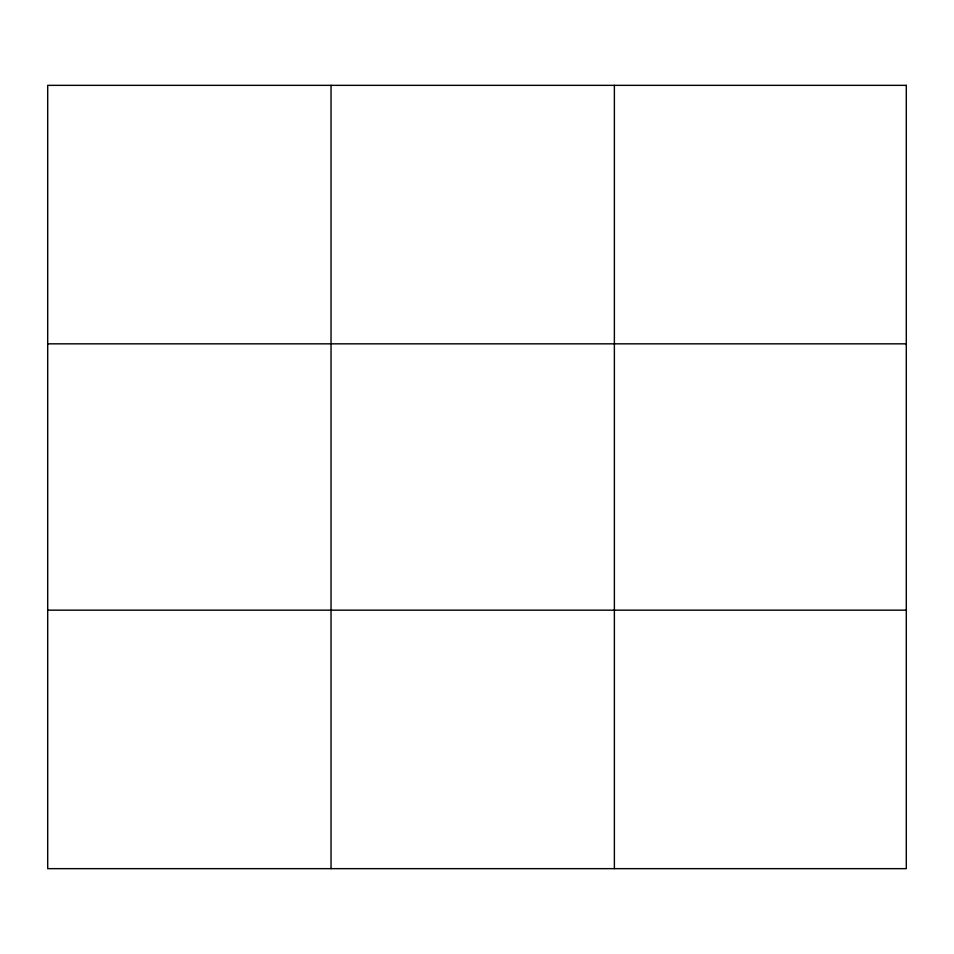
<?xml version="1.0" encoding="UTF-8"?>
<svg xmlns="http://www.w3.org/2000/svg" width="954" height="954" viewBox="0 0 954 954"><rect width="100%" height="100%" fill="white"/><g stroke="black" fill="none" stroke-linecap="round" stroke-linejoin="round"><path stroke-width="1.43" d="M331.038 85.347L331.038 868.653M614.376 85.347L614.376 868.653M47.7 343.834L906.3 343.834M47.7 610.166L906.3 610.166M906.3 85.347L906.3 868.653L47.7 868.653L47.7 85.347L906.3 85.347"/></g></svg>
